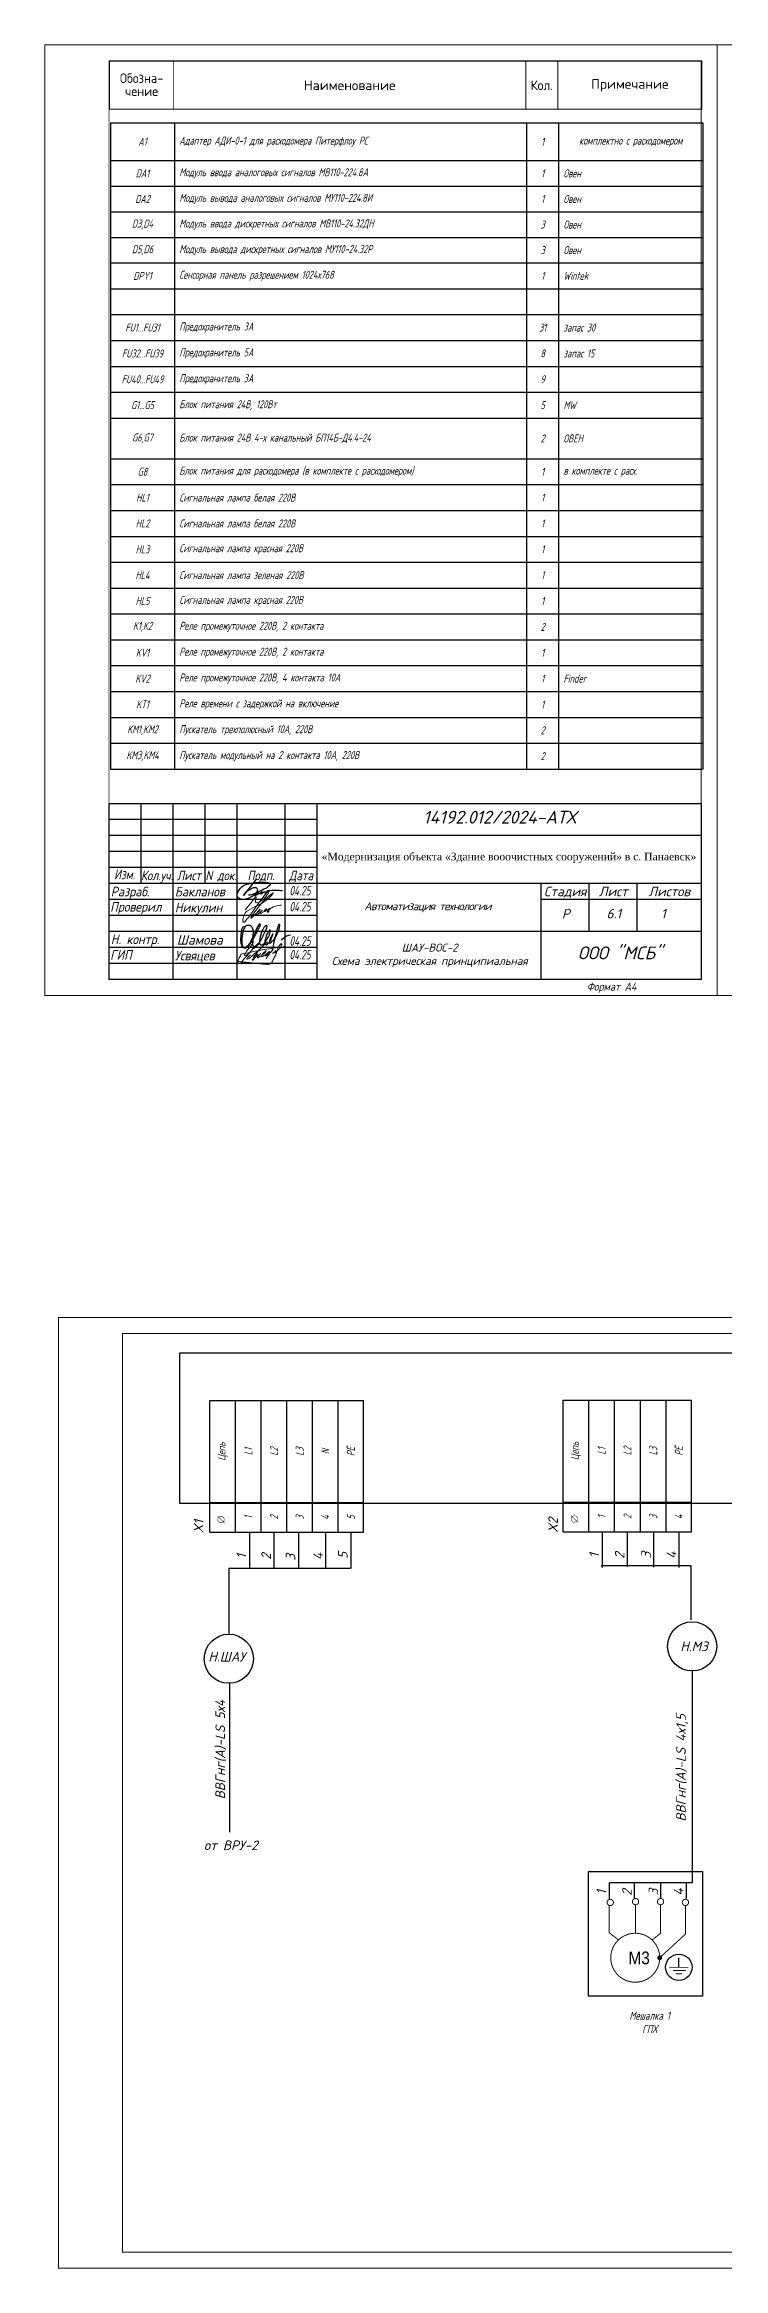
# Model space of a CAD drawing. Header units: millimetres. Extents: x 2725 to 10524, y 7125 to 11639.
# Drawn here: x 3428 to 3640, y 8696 to 9391 of the extents above; entities that cross this region are included whole.
import ezdxf
from ezdxf.enums import TextEntityAlignment as Align

# ---------------------------------------------------------------- set-up
doc = ezdxf.new("R2010")
doc.units = ezdxf.units.MM
doc.header["$LTSCALE"] = 4
doc.set_wipeout_variables(frame=1)
doc.linetypes.add('DASHED', pattern=[0.75, 0.5, -0.25])
doc.linetypes.add('SolidLine', pattern=[0])
doc.layers.add('G', color=5, linetype='Continuous')
doc.layers.add('SYMS', color=7, linetype='Continuous')
doc.layers.add('SHTAMP', color=7, linetype='SolidLine', lineweight=25)
doc.layers.add('Логотип', color=7, linetype='Continuous', lineweight=20)
doc.styles.add('Geniso25.100.15', font='geniso.shx', dxfattribs={"oblique": 15, "height": 2.5})
doc.styles.add('ISOCPEUR', font='isocpeui.ttf')
doc.styles.add('SC', font='wromrusc.shx', dxfattribs={"width": 0.8, "height": 2.5})
doc.styles.add('Simplex00.10.00', font='simplex.shx')
doc.styles.add('Simplex25.085.15', font='', dxfattribs={"width": 0.85, "oblique": 15, "height": 2.5})
doc.styles.add('Simplex30.100.00', font='simplex.shx', dxfattribs={"height": 3})
doc.styles.add('ГОСТ', font='isocpeur.ttf', dxfattribs={"oblique": 15})
doc.styles.get('Simplex25.085.15').set_extended_font_data('GOST type A')

# ---------------------------------------------------------------- blocks, each defined once
blk = doc.blocks.new('*U14')
at = {"color": 0, "linetype": 'Continuous', "lineweight": -2, "const_width": 0.3}
blk.add_lwpolyline([(0, -15), (185, -15), (185, 0), (0, 0)], close=True, dxfattribs=at)
at = {"color": 0, "linetype": 'Continuous', "lineweight": -2, "ltscale": 0.85, "const_width": 0.3}
for points in [[(20, 0), (20, -15)], [(130, 0), (130, -15)], [(140, 0), (140, -15)]]:
    blk.add_lwpolyline(points, dxfattribs=at)
at = {"color": 0, "linetype": 'Continuous', "ltscale": 10, "style": 'Simplex30.100.00', "width": 0.9}
for s, p in [('Обозна-', (10, -5.26)), ('Кол.', (135, -7.5)), ('чение', (10, -9.37))]:
    blk.add_text(s, height=3, dxfattribs=at).set_placement(p, align=Align.MIDDLE)
at = {"color": 0, "linetype": 'Continuous', "ltscale": 10, "style": 'Simplex30.100.00'}
for s, p in [('Наименование', (75, -7.5)), ('Примечание', (162.5, -7.5))]:
    blk.add_text(s, height=3, dxfattribs=at).set_placement(p, align=Align.MIDDLE)
blk = doc.blocks.new('*T210')
at = {"color": 0, "linetype": 'ByBlock', "lineweight": -2, "ltscale": 0.2, "transparency": 16777216}
for p, q in [((0, 0), (185, 0)), ((0, 0), (0, -201.92)), ((20, 0), (20, -201.92)), ((130, 0), (130, -201.92)), ((140, 0), (140, -201.92)), ((185, 0), (185, -201.92)), ((0, -11.77), (185, -11.77)), ((0, -19.77), (185, -19.77)), ((0, -27.77), (185, -27.77)), ((0, -35.77), (185, -35.77)), ((0, -43.77), (185, -43.77)), ((0, -51.85), (185, -51.85)), ((0, -59.93), (185, -59.93)), ((0, -68.01), (185, -68.01)), ((0, -76.09), (185, -76.09)), ((0, -84.17), (185, -84.17)), ((0, -92.25), (185, -92.25)), ((0, -104.97), (185, -104.97)), ((0, -113.05), (185, -113.05)), ((0, -121.13), (185, -121.13)), ((0, -129.21), (185, -129.21)), ((0, -137.29), (185, -137.29)), ((0, -145.37), (185, -145.37)), ((0, -153.45), (185, -153.45)), ((0, -161.53), (185, -161.53)), ((0, -169.61), (185, -169.61)), ((0, -177.69), (185, -177.69)), ((0, -185.76), (185, -185.76)), ((0, -193.84), (185, -193.84)), ((0, -201.92), (185, -201.92))]:
    blk.add_line(p, q, dxfattribs=at)
at = {"color": 0, "linetype": 'Continuous', "lineweight": -2, "ltscale": 0.2, "transparency": 16777216, "char_height": 2.5, "style": 'Simplex25.085.15'}
for s, insert, width, attachment_point in [('A1', (10, -5.89), 17, 5), ('Адаптер АДИ-0-1 для расходомера Питерфлоу РС', (21.5, -5.89), 107, 4), ('1', (135, -5.89), 7, 5), ('комплектно с расходомером', (162.5, -5.89), 42, 5), ('DA1', (10, -15.77), 17, 5), ('Модуль ввода аналоговых сигналов МВ110-224.8А', (21.5, -15.77), 107, 4), ('1', (135, -15.77), 7, 5), ('Овен', (141.5, -15.77), 42, 4), ('DA2', (10, -23.77), 17, 5), ('Модуль вывода аналоговых сигналов МУ110-224.8И', (21.5, -23.77), 107, 4), ('1', (135, -23.77), 7, 5), ('Овен', (141.5, -23.77), 42, 4), ('D3,D4', (10, -31.77), 17, 5), ('Модуль ввода дискретных сигналов МВ110-24.32ДН', (21.5, -31.77), 107, 4), ('3', (135, -31.77), 7, 5), ('Овен', (141.5, -31.77), 42, 4), ('D5,D6', (10, -39.77), 17, 5), ('Модуль вывода дискретных сигналов МУ110-24.32Р', (21.5, -39.77), 107, 4), ('3', (135, -39.77), 7, 5), ('Овен', (141.5, -39.77), 42, 4), ('DPY1', (10, -47.81), 17, 5), ('Сенсорная панель разрешением 1024х768', (21.5, -47.81), 107, 4), ('1', (135, -47.81), 7, 5), ('Wintek', (141.5, -47.81), 42, 4), ('Предохранитель 3А', (21.5, -63.97), 107, 4), ('FU1...FU31', (10, -63.97), 17, 5), ('31', (135, -63.97), 7, 5), ('запас 30', (141.5, -63.97), 42, 4), ('FU32...FU39', (10, -72.05), 17, 5), ('Предохранитель 5А', (21.5, -72.05), 107, 4), ('8', (135, -72.05), 7, 5), ('запас 15', (141.5, -72.05), 42, 4), ('FU40...FU49', (10, -80.13), 17, 5), ('Предохранитель 3А', (21.5, -80.13), 107, 4), ('9', (135, -80.13), 7, 5), ('G1...G5', (10, -88.21), 17, 5), ('Блок питания 24В, 120Вт', (21.5, -88.21), 107, 4), ('5', (135, -88.21), 7, 5), ('MW', (141.5, -88.21), 42, 4), ('G6,G7', (10, -98.61), 17, 5), ('Блок питания 24В 4-х канальный БП14Б-Д4.4-24', (21.5, -98.61), 107, 4), ('2', (135, -98.61), 7, 5), ('ОВЕН', (141.5, -98.61), 42, 4), ('G8', (10, -109.01), 17, 5), ('Блок питания для расходомера (в комплекте с расходомером)', (21.5, -109.01), 107, 4), ('1', (135, -109.01), 7, 5), ('в комплекте с расх.', (141.5, -109.01), 42, 4), ('HL1', (10, -117.09), 17, 5), ('Сигнальная лампа белая 220В', (21.5, -117.09), 107, 4), ('1', (135, -117.09), 7, 5), ('HL2', (10, -125.17), 17, 5), ('Сигнальная лампа белая 220В', (21.5, -125.17), 107, 4), ('1', (135, -125.17), 7, 5), ('HL3', (10, -133.25), 17, 5), ('Сигнальная лампа красная 220В', (21.5, -133.25), 107, 4), ('1', (135, -133.25), 7, 5), ('HL4', (10, -141.33), 17, 5), ('Сигнальная лампа зеленая 220В', (21.5, -141.33), 107, 4), ('1', (135, -141.33), 7, 5), ('HL5', (10, -149.41), 17, 5), ('Сигнальная лампа красная 220В', (21.5, -149.41), 107, 4), ('1', (135, -149.41), 7, 5), ('K1,K2', (10, -157.49), 17, 5), ('Реле промежуточное 220В, 2 контакта', (21.5, -157.49), 107, 4), ('2', (135, -157.49), 7, 5), ('KV1', (10, -165.57), 17, 5), ('Реле промежуточное 220В, 2 контакта', (21.5, -165.57), 107, 4), ('1', (135, -165.57), 7, 5), ('KV2', (10, -173.65), 17, 5), ('Реле промежуточное 220В, 4 контакта 10А', (21.5, -173.65), 107, 4), ('1', (135, -173.65), 7, 5), ('Finder', (141.5, -173.65), 42, 4), ('KT1', (10, -181.72), 17, 5), ('Реле времени с задержкой на включение', (21.5, -181.72), 107, 4), ('1', (135, -181.72), 7, 5), ('KM1,KM2', (10, -189.8), 17, 5), ('Пускатель трехполюсный 10А, 220В', (21.5, -189.8), 107, 4), ('2', (135, -189.8), 7, 5)]:
    blk.add_mtext(s, dxfattribs=dict(at, insert=insert, width=width, attachment_point=attachment_point))
at = {"color": 0, "linetype": 'Continuous', "lineweight": -2, "transparency": 16777216, "char_height": 2.5, "style": 'Simplex25.085.15'}
for s, insert, width, attachment_point in [('KM3,KM4', (10, -197.88), 17, 5), ('Пускатель модульный на 2 контакта 10А, 220В', (21.5, -197.88), 107, 4), ('2', (135, -197.88), 7, 5)]:
    blk.add_mtext(s, dxfattribs=dict(at, insert=insert, width=width, attachment_point=attachment_point))
blk = doc.blocks.new('Формат А4')
at = {"color": 0, "linetype": 'Continuous', "const_width": 0.3}
for points in [[(0, 0), (210, 0), (210, -297), (0, -297)], [(20, -292), (20, -5), (205, -5), (205, -292)]]:
    blk.add_lwpolyline(points, close=True, dxfattribs=at)
at = {"color": 0, "linetype": 'Continuous', "style": 'Geniso25.100.15', "oblique": 15}
blk.add_text('Формат А4', height=2.5, dxfattribs=at).set_placement((177, -294.25), align=Align.MIDDLE_CENTER)
blk = doc.blocks.new('Формат А3')
at = {"color": 0, "linetype": 'Continuous', "const_width": 0.3}
for points in [[(-420, 297), (0, 297), (0, 0), (-420, 0)], [(-400, 5), (-400, 292), (-5, 292), (-5, 5)]]:
    blk.add_lwpolyline(points, close=True, dxfattribs=at)
at = {"color": 0, "linetype": 'Continuous', "style": 'Simplex00.10.00', "oblique": 15}
blk.add_text('Формат А3', height=2.5, dxfattribs=at).set_placement((-33.67, 2.75), align=Align.MIDDLE_CENTER)
blk = doc.blocks.new('*T272')
at = {"color": 0, "linetype": 'ByBlock', "lineweight": -2, "transparency": 16777216}
for p, q in [((0, 0), (0, 41.14)), ((0, 41.14), (48.08, 41.14)), ((8, 0), (8, 41.14)), ((16.08, 0), (16.08, 41.14)), ((24.08, 0), (24.08, 41.14)), ((32.08, 0), (32.08, 41.14)), ((40.08, 0), (40.08, 41.14)), ((48.08, 0), (48.08, 41.14)), ((0, 9.29), (48.08, 9.29))]:
    blk.add_line(p, q, dxfattribs=at)
at = {"color": 0, "lineweight": -2, "transparency": 16777216}
blk.add_line((0, 0), (48.08, 0), dxfattribs=at)
at = {"color": 0, "linetype": 'Continuous', "lineweight": -2, "transparency": 16777216, "char_height": 2.5, "attachment_point": 5, "rotation": 90, "style": 'Simplex25.085.15'}
for s, insert, width in [('Цепь', (4, 25.21), 28.8496), ('L1', (12.04, 25.21), 28.8496), ('L2', (20.08, 25.21), 28.8496), ('L3', (28.08, 25.21), 28.8496), ('N', (36.08, 25.21), 28.8496), ('PE', (44.08, 25.21), 28.8496), ('1', (12.04, 4.64), 6.286), ('2', (20.08, 4.64), 6.286), ('3', (28.08, 4.64), 6.286), ('4', (36.08, 4.64), 6.286), ('5', (44.08, 4.64), 6.286)]:
    blk.add_mtext(s, dxfattribs=dict(at, insert=insert, width=width))
blk = doc.blocks.new('Клеммное соединение')
at = {"linetype": 'Continuous'}
blk.add_wipeout([(0, -1), (-0.44, -0.9), (-0.6, -0.8), (-0.71, -0.7), (-0.8, -0.6), (-0.87, -0.5), (-0.92, -0.4), (-0.95, -0.3), (-0.98, -0.2), (-0.99, -0.1), (-0.99, 0), (-0.99, 0.1), (-0.98, 0.2), (-0.95, 0.3), (-0.92, 0.4), (-0.87, 0.5), (-0.8, 0.6), (-0.71, 0.7), (-0.6, 0.8), (-0.44, 0.9), (0, 1), (0.44, 0.9), (0.6, 0.8), (0.71, 0.7), (0.8, 0.6), (0.87, 0.5), (0.92, 0.4), (0.95, 0.3), (0.98, 0.2), (0.99, 0.1), (1, 0), (0.99, -0.1), (0.98, -0.2), (0.95, -0.3), (0.92, -0.4), (0.87, -0.5), (0.8, -0.6), (0.71, -0.7), (0.6, -0.8), (0.44, -0.9)], dxfattribs=at)
at = {"color": 0, "linetype": 'Continuous', "lineweight": -2, "const_width": 0.15}
blk.add_lwpolyline([(-1.06, -1.06), (1.06, 1.06)], dxfattribs=at)
blk.add_lwpolyline([(-1, 0, 1), (1, 0, 1)], format="xyb", close=True, dxfattribs=at)
blk = doc.blocks.new('*T310')
at = {"color": 0, "linetype": 'ByBlock', "lineweight": -2, "transparency": 16777216}
for p, q in [((0, 0), (0, 41.14)), ((0, 41.14), (40.16, 41.14)), ((8, 0), (8, 41.14)), ((16.08, 0), (16.08, 41.14)), ((24.16, 0), (24.16, 41.14)), ((32.16, 0), (32.16, 41.14)), ((40.16, 0), (40.16, 41.14)), ((0, 9.29), (40.16, 9.29))]:
    blk.add_line(p, q, dxfattribs=at)
at = {"color": 0, "lineweight": -2, "transparency": 16777216}
blk.add_line((0, 0), (40.16, 0), dxfattribs=at)
at = {"color": 0, "linetype": 'Continuous', "lineweight": -2, "transparency": 16777216, "char_height": 2.5, "attachment_point": 5, "rotation": 90, "style": 'Simplex25.085.15'}
for s, insert, width in [('Цепь', (4, 25.21), 28.8496), ('L1', (12.04, 25.21), 28.8496), ('L2', (20.12, 25.21), 28.8496), ('L3', (28.16, 25.21), 28.8496), ('PE', (36.16, 25.21), 28.8496), ('1', (12.04, 4.64), 6.286), ('2', (20.12, 4.64), 6.286), ('3', (28.16, 4.64), 6.286), ('4', (36.16, 4.64), 6.286)]:
    blk.add_mtext(s, dxfattribs=dict(at, insert=insert, width=width))
blk = doc.blocks.new('A$C67075CCA')
at = {"layer": 'Логотип', "color": 145, "lineweight": 15}
for points in [[(4.88, 7.15), (4.1, 5.86), (2.99, 4.52), (2.4, 3.68), (2.24, 3.43), (2.06, 3.04), (2.09, 2.83), (2.4, 2.91), (3.21, 3.31), (4.29, 4.43), (5.38, 5.75), (5.81, 6.13), (6.33, 6.54), (6.55, 6.54), (5.84, 5.79), (5.18, 5.15), (4.56, 4.72)], [(3.85, 2.96), (3.53, 2.68), (3.08, 2.24), (2.83, 1.9), (2.75, 1.71), (2.79, 1.65), (2.95, 1.64), (3.35, 1.85), (4.3, 2.56), (5.36, 3.53), (7.27, 5.24), (8.03, 6.02), (8.99, 6.81), (9.2, 6.98), (9.24, 7.01), (9.25, 6.99), (9.21, 6.9), (8.53, 6.44), (7.95, 5.92), (7.42, 5.36), (7.06, 5), (6.35, 4.19), (5.74, 3.39), (5.13, 2.67), (4.85, 2.31), (4.82, 2.18), (5.11, 2.48), (5.52, 3.04), (5.85, 3.26), (6, 3.24), (6, 3.11), (5.91, 2.85), (5.34, 2.13), (5.01, 1.71), (4.71, 1.42), (4.56, 1.3), (4.41, 1.33), (4.46, 1.45), (4.98, 2.24), (5.36, 2.86), (5.72, 3.19), (5.88, 3.25), (6.02, 3.24), (6.01, 3.12), (5.9, 2.8), (5.69, 2.53), (6.01, 2.74), (6.37, 2.96), (6.66, 3.1), (6.9, 3.35), (7.01, 3.43), (6.51, 2.86), (6.32, 2.66), (6.17, 2.44), (6.09, 2.28), (6.13, 2.11), (6.38, 2.15), (6.94, 2.57), (7.7, 3.08), (8.14, 3.43), (8.54, 3.78), (8.69, 3.97), (8.74, 4.1), (8.74, 4.22), (8.66, 4.24), (8.5, 4.12), (8.16, 3.8), (7.63, 3.18), (7.39, 2.73), (7.35, 2.5), (7.41, 2.44), (7.86, 2.6), (8.91, 3.21), (9.49, 3.64), (9.77, 3.84), (9.86, 4.07), (9.83, 4.12), (9.5, 3.85), (9.17, 3.56), (8.65, 3.08), (8.43, 2.78), (8.45, 2.66), (8.58, 2.67), (8.85, 2.79), (9.04, 2.91), (9.31, 3.07), (10.08, 3.6), (10.49, 4.02), (10.78, 4.43), (10.95, 4.69), (10.77, 4.55), (10.55, 4.25), (9.5, 2.9), (8.83, 1.86)], [(14.68, 5.88), (14.59, 5.72), (14.32, 5.54), (13.9, 5.39), (12.32, 5.25), (10.52, 5.01), (7.58, 4.53), (4.57, 3.92), (2.69, 3.51), (0.99, 3.21), (0.97, 3.2), (0.91, 3.09), (0.75, 2.64), (0.39, 2.01), (0.17, 1.5), (0, 1.08), (0.06, 0.83), (0.58, 0.87), (0.94, 0.82), (2.5, 0.66), (6.63, 0.27), (7.37, 0.17), (8.98, 0.01), (9.73, 0.04), (10.43, 0.44), (11, 1.49), (11.66, 2.81), (12.3, 4.37), (12.76, 5.66), (13.17, 6.18), (13.37, 6.43), (13.51, 6.47), (13.61, 6.44), (13.65, 6.35), (13.6, 6.17), (13.32, 5.44), (12.94, 4.91), (12.31, 4.31), (12.02, 4.04), (11.74, 3.86), (11.47, 3.65), (11.51, 3.77), (11.6, 3.93), (11.7, 4.03), (11.81, 4.16), (11.84, 4.27), (11.84, 4.31), (11.73, 4.27), (11.59, 4.09), (11.5, 3.97), (11.22, 3.77), (11.07, 3.64), (10.85, 3.5), (10.75, 3.43)], [(0.98, 0.05), (0.95, 0.22), (1.03, 0.5), (1.34, 1.02), (2.08, 1.97), (2.48, 2.42), (3.02, 3.02), (3.29, 3.36), (3.48, 3.5)]]:
    blk.add_spline(points, degree=3, dxfattribs=at)
blk = doc.blocks.new('Подпись Шамова')
for points in [[(107, 385), (99, 387), (86, 381), (75, 364), (65, 338), (55, 284), (48, 215), (46, 134), (49, 94), (69, 32), (78, 25), (108, 14), (122, 16), (163, 38), (191, 65), (217, 102), (244, 149), (265, 206), (271, 234), (274, 270), (273, 296), (270, 326), (260, 362), (248, 381), (236, 397), (222, 405), (205, 412), (179, 412), (156, 407), (137, 399), (123, 385), (114, 371), (98, 331), (91, 301), (81, 261), (76, 231), (70, 193), (67, 137), (69, 83), (70, 67), (89, 27), (94, 19), (110, 10), (127, 5), (150, 12), (175, 30), (198, 55), (219, 84), (236, 110), (268, 163), (302, 226), (344, 304), (377, 367), (394, 404), (398, 416), (399, 425), (396, 432), (389, 435), (378, 433), (369, 421), (358, 404), (338, 370), (320, 333), (309, 305), (297, 272), (287, 240), (278, 206), (271, 180), (261, 145), (259, 113), (259, 82), (262, 59), (275, 38), (288, 31), (305, 31), (332, 50), (373, 98), (405, 145), (463, 257), (505, 345), (517, 386), (518, 400), (512, 408), (502, 408), (488, 402), (470, 383), (441, 337), (420, 290), (400, 227), (385, 162), (382, 113), (385, 91), (391, 76), (403, 65), (417, 60), (437, 65), (458, 84), (474, 100), (541, 197), (560, 241), (575, 291), (580, 316), (578, 325), (572, 328), (565, 327), (557, 322), (552, 313), (528, 278), (507, 242), (494, 202), (480, 149), (477, 118), (483, 84), (489, 70), (500, 65), (519, 68), (532, 83), (559, 113), (582, 150), (598, 184), (610, 219), (619, 246), (621, 253), (621, 257), (618, 258), (616, 256), (613, 251), (579, 193), (564, 154), (559, 123), (556, 100), (561, 94), (568, 93), (573, 95), (580, 98), (596, 116), (608, 140), (610, 143), (610, 138), (611, 130), (620, 131), (631, 140), (633, 149), (689, 232), (730, 320), (742, 387), (749, 421), (743, 428), (736, 429), (726, 426), (716, 410), (699, 343), (680, 266), (659, 194), (643, 127), (622, 22), (609, -30)], [(777, 150), (800, 186), (853, 220), (894, 238), (935, 243)]]:
    blk.add_open_spline(points, degree=3)
blk = doc.blocks.new('A$C29F847F9')
at = {"color": 152, "ltscale": 1.2, "true_color": 0x2776bb}
for points in [[(72.37, 39.99), (68.43, 34.92), (69.46, 36.25), (70.34, 36.77), (71.05, 37.19, -0.161841), (72.21, 37.44, -0.186099), (72.48, 37.3, -0.075514), (72.68, 36.98, -0.216259), (72.68, 36.26, -0.120334), (71.72, 35.04, -0.109582), (69.08, 33.77, -0.149262), (67.29, 33.89, -0.221189), (66.44, 34.77, -0.16991), (66.44, 35.31, -0.086161), (67.49, 37.2, -0.173054), (69.54, 38.45, -0.059791), (73.56, 39.07, -0.04244), (76.04, 38.93, -0.162135), (76.72, 38.52, -0.37027), (76.72, 38.26, -0.102303), (75.24, 37.11, -0.004186), (71.29, 35.23, -0.088346), (70.48, 35.01, -0.042303), (70.22, 35.01, -0.246683), (70.04, 35.13, -0.460105)], [(72.59, 36.07, 0.022452), (72.32, 35.71, 0.097345), (71.81, 35.01, 0.63499), (71.97, 34.88, -1.190143)], [(71.97, 34.88), (72.21, 34.98, 0.188512), (73.19, 35.92, 0.453926), (73.14, 36.03, 0.310824), (73.04, 36, -0.174295), (72.95, 35.95, 0.334422), (72.41, 35.32, 0.590758), (72.56, 35.23, 0.045009), (73.65, 35.7, 0.07665), (74.17, 35.97, 0.482644), (74.21, 36.09, 0.366251), (74.05, 36.04, 0.060409), (73.69, 35.56, 0.357599), (73.7, 35.41, 0.358337), (73.82, 35.4, -0.011147), (74.32, 35.73, -0.051922), (75.05, 36.13, -0.478557), (75.22, 35.99, -0.265314), (75.14, 35.79, 0.591196), (75.16, 35.65, 0.280952), (75.4, 35.76, -0.013193), (75.69, 36.03, -0.432577), (75.85, 35.95, -1.613204)], [(72.85, 36.14), (72.59, 36.07, 2.56207)], [(75.85, 35.95), (75.82, 36.07, -0.010959), (75.79, 36.2, -0.234724), (75.82, 36.33, -0.184073), (76.01, 36.42, -0.003337), (76.21, 36.44, -0.058082), (80.63, 36.46, 0.074997)]]:
    blk.add_lwpolyline(points, format="xyb", dxfattribs=at)
blk = doc.blocks.new('A$C79DB0C6F')
at = {"color": 152, "lineweight": 20, "true_color": 0x2956c7}
for points in [[(613, 746, -0.73312), (607, 741), (578, 719), (540, 673), (510, 639), (452, 562), (361, 439), (272, 310), (180, 180), (132, 119), (97, 71), (35, 2, -0.100988), (31, 1, -0.161834), (23, 1, -0.001469), (16, 3, -0.175359), (8, 9, -0.045194), (3, 19, -0.086422), (1, 31), (0, 75), (4, 97), (17, 132), (39, 191), (66, 238, -0.087354), (124, 286), (297, 376), (390, 422), (472, 467), (542, 515), (629, 585), (700, 662), (721, 689, 0.098126), (728, 705, 0.455827), (726, 708, 0.15115), (723, 707, 0.051196), (709, 698), (634, 638), (578, 590), (485, 496), (397, 395), (262, 219), (199, 130), (191, 107, 0.114927), (191, 102, 0.234495), (193, 99, 0.374813), (198, 100), (243, 133), (305, 192), (351, 233), (381, 260), (407, 288), (415, 299, 0.118842), (418, 307, 0.254739), (417, 310, 0.245642), (414, 310, 0.022403), (406, 305), (401, 300), (384, 285), (371, 271), (333, 222), (322, 200), (319, 187, 0.212582), (320, 178, 0.263419), (328, 175, 0.109136), (338, 178, -0.005821), (353, 187), (382, 210), (423, 243), (451, 265), (472, 282), (472, 282), (473, 283, 0.390176), (473, 285, 0.271409), (470, 286, 0.034608), (467, 285, 0.081315), (453, 276, 0.016447), (419, 244, 0.122885), (409, 227, 0.174246), (409, 222, 0.181996), (414, 216, 0.324797), (441, 221), (510, 263), (549, 296), (566, 313, 0.257376), (567, 320, 0.432429), (561, 323, 0.070085), (552, 319, 0.079528), (546, 313, 0.004304), (533, 298, -0.01347), (516, 277, 0.221294), (513, 266, 0.154784), (515, 262, 0.251335), (518, 261, 0.054773), (526, 263, 0.035588), (554, 277, -0.002299), (606, 309, 0.060578), (637, 333), (628, 324), (624, 300), (622, 262, -0.152366), (616, 250, -0.170899), (608, 245, -0.141236), (599, 245, -0.175613), (587, 254, -0.291557), (598, 278, 0.049563), (614, 289, -0.05737), (648, 319, -0.045914), (729, 368, -0.02907), (899, 411, -0.09752), (930, 409, -2.988942)], [(56, 303), (180, 453), (301, 609, -0.646336), (318, 605, -0.134175), (315, 574), (301, 515, 0.147399), (303, 488, 0.115209), (314, 470, 0.261253), (330, 466, 0.00194), (381, 479), (453, 526), (512, 572), (534, 596), (604, 693), (620, 736, 0.517761), (613, 746, -0.712166)]]:
    blk.add_lwpolyline(points, format="xyb", dxfattribs=at)

msp = doc.modelspace()

# ---------------------------------------------------------------- linework, layer by layer
at = {"color": 7, "ltscale": 0.2}
msp.add_lwpolyline([(3470.45, 8935.16), (3843.29, 8935.16), (3843.29, 8981.99), (3470.45, 8981.99)], close=True, dxfattribs=at)
at = {"ltscale": 1.2}
msp.add_lwpolyline([(3598.19, 8820.09), (3633.83, 8820.09), (3633.83, 8781.04), (3598.19, 8781.04)], close=True, dxfattribs=at)
at = {"color": 0, "linetype": 'DASHED', "const_width": 0.298}
for points in [[(3605.04, 8809.4, 1), (3605.04, 8811.35, 1)], [(3612.92, 8809.65, 1), (3612.92, 8811.61, 1)], [(3620.75, 8809.65, 1), (3620.75, 8811.61, 1)], [(3628.52, 8809.41, 1), (3628.52, 8811.37, 1)]]:
    msp.add_lwpolyline(points, format="xyb", close=True, dxfattribs=at)
msp.add_lwpolyline([(3604.71, 8809.31), (3604.71, 8809.55)], dxfattribs=at)
at = {"linetype": 'Continuous', "const_width": 0.298}
for points in [[(3604.71, 8809.45), (3604.71, 8800.8)], [(3612.96, 8809.74), (3612.96, 8800.94)], [(3623.47, 8790.1), (3629.44, 8790.1)], [(3624.61, 8789.11), (3628.59, 8789.11)], [(3625.46, 8788.06), (3627.45, 8788.06)]]:
    msp.add_lwpolyline(points, dxfattribs=at)
at = {"color": 0, "linetype": 'Continuous', "const_width": 0.298}
for points in [[(3620.75, 8809.65), (3620.75, 8800.6), (3620.75, 8800.6)], [(3628.52, 8809.41), (3628.52, 8800.41), (3628.52, 8800.41)]]:
    msp.add_lwpolyline(points, dxfattribs=at)
at = {"linetype": 'ByBlock', "const_width": 0.3}
for points in [[(3604.68, 8800.91), (3607.6, 8798.66)], [(3620.88, 8800.85), (3618.11, 8798.64)], [(3628.54, 8800.5), (3620.49, 8793.09)]]:
    msp.add_lwpolyline(points, dxfattribs=at)
msp.add_lwpolyline([(3605.19, 8793.09, 1), (3620.49, 8793.09, 1)], format="xyb", close=True, dxfattribs=at)
at = {"linetype": 'Continuous', "const_width": 0.746}
msp.add_lwpolyline([(3620.12, 8793.09, 1), (3620.86, 8793.09, 1)], format="xyb", close=True, dxfattribs=at)
at = {"ltscale": 1.2}
msp.add_lwpolyline([(3626.46, 8790.1), (3626.46, 8793.07)], dxfattribs=at)
msp.add_circle((3626.46, 8790.1), 4.12, dxfattribs=at)
at = {"layer": 'G', "color": 3, "ltscale": 0.2}
msp.add_line((3486.05, 8878.85), (3486.05, 8832.29), dxfattribs=at)
at = {"layer": 'SHTAMP', "color": 0}
for points in [[(3448.46, 9153.79), (3633.46, 9153.79), (3633.46, 9098.79), (3448.46, 9098.79), (3448.46, 9153.79)], [(3458.46, 9128.79), (3458.46, 9153.79)], [(3468.46, 9098.79), (3468.46, 9153.79)], [(3478.46, 9128.79), (3478.46, 9153.79)], [(3488.46, 9098.79), (3488.46, 9153.79)], [(3503.46, 9098.79), (3503.46, 9153.79)], [(3513.46, 9098.79), (3513.46, 9153.79)], [(3513.46, 9148.79), (3448.46, 9148.79)], [(3513.46, 9143.79), (3448.46, 9143.79)], [(3513.46, 9138.79), (3448.46, 9138.79)], [(3633.46, 9143.79), (3513.46, 9143.79)], [(3513.46, 9133.79), (3448.46, 9133.79)], [(3633.46, 9128.79), (3448.46, 9128.79)], [(3583.46, 9098.79), (3583.46, 9128.79)], [(3598.46, 9113.79), (3598.46, 9128.79)], [(3613.46, 9113.79), (3613.46, 9128.79)], [(3513.46, 9123.79), (3448.46, 9123.79)], [(3513.46, 9118.79), (3448.46, 9118.79)], [(3633.46, 9123.79), (3583.46, 9123.79)], [(3513.46, 9113.79), (3448.46, 9113.79)], [(3633.46, 9113.79), (3513.46, 9113.79)], [(3513.46, 9108.79), (3448.46, 9108.79)], [(3513.46, 9103.79), (3448.46, 9103.79)]]:
    msp.add_lwpolyline(points, dxfattribs=at)
at = {"layer": 'SYMS', "linetype": 'Continuous', "ltscale": 0.2}
for p, q in [((3492.32, 8925.9), (3492.32, 8914.74)), ((3499.91, 8925.9), (3499.91, 8914.91)), ((3507.66, 8926.07), (3507.66, 8914.91)), ((3516.09, 8925.84), (3516.09, 8914.85)), ((3523.98, 8925.92), (3523.98, 8914.76)), ((3602.47, 8926.21), (3602.47, 8915.05)), ((3610.33, 8926.21), (3610.33, 8915.22)), ((3618.51, 8926.21), (3618.51, 8915.14)), ((3626.49, 8926.12), (3626.49, 8915.05)), ((3604.7, 8816.52), (3604.7, 8811.5)), ((3612.55, 8816.52), (3612.55, 8811.67)), ((3620.74, 8816.52), (3620.74, 8811.59)), ((3628.77, 8816.52), (3628.77, 8811.59))]:
    msp.add_line(p, q, dxfattribs=at)
at = {"layer": 'SYMS', "linetype": 'Continuous', "lineweight": 30, "ltscale": 0.2}
for points in [[(3523.78, 8914.75), (3485.91, 8914.75), (3485.91, 8894.21)], [(3602.22, 8915.66), (3630.22, 8915.66), (3630.22, 8898.64)], [(3604.76, 8816.61), (3630.76, 8816.61), (3630.76, 8882.68)]]:
    msp.add_lwpolyline(points, dxfattribs=at)
at = {"layer": 'SYMS', "linetype": 'Continuous', "ltscale": 0.2}
for centre in [(3630.64, 8890.39), (3485.91, 8886.53)]:
    msp.add_circle(centre, 7.68, dxfattribs=at)

# ---------------------------------------------------------------- block references
for name, p in [('Формат А4', (3428.46, 9390.79)), ('Формат А4', (3638.46, 9390.79)), ('*U14', (3448.66, 9385.69)), ('*T210', (3448.92, 9366.45)), ('Формат А3', (3852.7, 8696.13)), ('*T272', (3479.93, 8926.04)), ('*T310', (3590.3, 8926.21))]:
    msp.add_blockref(name, p)
at = {"ltscale": 1.2}
for name, p in [('A$C29F847F9', (3422.07, 9090.1)), ('A$C67075CCA', (3488.76, 9103.48))]:
    msp.add_blockref(name, p, dxfattribs=at)
for name, p, xscale, yscale, zscale in [('A$C79DB0C6F', (3490.28, 9116.65), 0.013, 0.013, 1.3), ('Подпись Шамова', (3488.76, 9108.48), 0.01754436356043352, 0.01754436356043352, 0.01754436356043352)]:
    msp.add_blockref(name, p, dxfattribs=dict(xscale=xscale, yscale=yscale, zscale=zscale))

# ---------------------------------------------------------------- texts
at = {"linetype": 'Continuous', "style": 'SC', "width": 0.9}
msp.add_text('M3', height=3.98, dxfattribs=at).set_placement((3610.74, 8791.06))
at = {"layer": 'SHTAMP', "color": 0, "style": 'ISOCPEUR'}
for s, height, p in [('14192.012/2024-АТХ', 4, (3570.48, 9147.49)), ('Р', 3, (3591.16, 9117.85)), ('6.1', 3, (3606.16, 9117.85)), ('1', 3, (3621.63, 9117.85)), ('ООО "МСБ"', 4, (3608.12, 9105.09))]:
    msp.add_text(s, height=height, dxfattribs=at).set_placement(p, align=Align.CENTER)
at = {"layer": 'SHTAMP', "color": 0, "style": 'ISOCPEUR', "width": 0.829916}
msp.add_text('Изм.', height=3, dxfattribs=at).set_placement((3450.04, 9130.1), (3456.61, 9130.1), align=Align.FIT)
at = {"layer": 'SHTAMP', "color": 0, "style": 'ISOCPEUR'}
for s, width, p in [('Кол.уч.', 0.829916, (3463.46, 9131.29)), ('Лист', 0.829916, (3473.46, 9131.29)), ('N док.', 0.829916, (3483.46, 9131.29)), ('Подп.', 0.829916, (3495.96, 9131.29)), ('Дата', 0.829916, (3508.46, 9131.29)), ('04.25', 0.7, (3508.16, 9126.53)), ('04.25', 0.7, (3508.16, 9121.53)), ('04.25', 0.7, (3508.16, 9110.79)), ('04.25', 0.7, (3508.16, 9106.53))]:
    msp.add_text(s, height=3, dxfattribs=dict(at, width=width)).set_placement(p, align=Align.MIDDLE_CENTER)
at = {"layer": 'SHTAMP', "color": 0, "style": 'ISOCPEUR', "width": 0.9}
for s, p in [('Разраб.', (3449.03, 9126.23)), ('Бакланов', (3469.03, 9126.23)), ('Никулин', (3469.03, 9121.23)), ('Н. контр.', (3449.03, 9111.33)), ('Усвяцев', (3469.03, 9106.23))]:
    msp.add_text(s, height=3, dxfattribs=at).set_placement(p, align=Align.MIDDLE_LEFT)
at = {"layer": 'SHTAMP', "color": 0, "style": 'ISOCPEUR'}
for s, p in [('Стадия', (3590.96, 9126.29)), ('Лист', (3605.96, 9126.29)), ('Листов', (3623.46, 9126.29))]:
    msp.add_text(s, height=3, dxfattribs=at).set_placement(p, align=Align.MIDDLE_CENTER)
at = {"layer": 'SHTAMP', "color": 0, "style": 'ISOCPEUR', "width": 0.9}
for s, p in [('Проверил', (3448.82, 9119.98)), ('ГИП', (3448.82, 9104.98))]:
    msp.add_text(s, height=3, dxfattribs=at).set_placement(p)
at = {"layer": 'SHTAMP', "color": 0, "attachment_point": 5, "style": 'ISOCPEUR'}
for s, insert, char_height, width in [('\\pi2.48784;{\\fTimes New Roman|b0|i0|c204|p18;\\C256;«Модернизация объекта «Здание вооочистных сооружений» в с. Панаевск» }', (3572.16, 9136.81), 2.4, 122.4841), ('\\A1;{\\T0.9;Автоматизация технологии}', (3547.97, 9121.34), 2.5, 70.2979), ('\\A1;ШАУ-ВОС-2 \\PСхема электрическая принципиальная', (3548.63, 9106.32), 2.5, 70.3441)]:
    msp.add_mtext(s, dxfattribs=dict(at, insert=insert, char_height=char_height, width=width))
at = {"layer": 'SHTAMP', "color": 0, "insert": (3469.63, 9112.63), "char_height": 3, "width": 11.61, "attachment_point": 1, "line_spacing_factor": 1.022766, "style": 'ISOCPEUR'}
msp.add_mtext('\\pt13.716,27.432,41.148,54.864,68.58,82.296,96.012,109.728,123.444,137.16,150.876,164.592,178.308,192.024,205.74,219.456,233.172,246.888,260.604,274.32,288.036,301.752,315.468,329.184,342.9,356.616,370.332,384.048,397.764,411.48,425.196,438.912;Шамова', dxfattribs=at)
at = {"layer": 'SYMS', "linetype": 'Continuous', "ltscale": 0.2, "style": 'ГОСТ', "oblique": 15}
for s, p in [('X1', (3477.97, 8925.7)), ('X2', (3588.67, 8925.84)), ('1', (3491.32, 8917.73)), ('2', (3499.05, 8917.44)), ('3', (3506.66, 8917.17)), ('4', (3515.23, 8917.38)), ('5', (3522.98, 8917.74)), ('1', (3601.47, 8918.04)), ('2', (3609.47, 8917.75)), ('3', (3617.72, 8917.85)), ('4', (3625.7, 8917.76)), ('ВВГнг(А)-LS 5х4', (3484.71, 8842.61)), ('ВВГнг(А)-LS 4х1,5', (3628.63, 8835.66)), ('1', (3603.76, 8812.76)), ('2', (3611.75, 8812.48)), ('3', (3620.01, 8812.58)), ('4', (3627.83, 8812.54))]:
    msp.add_text(s, height=3, rotation=90, dxfattribs=at).set_placement(p)
for s, p in [('Н.ШАУ', (3479.49, 8885.65)), ('Н.М3', (3626.92, 8888.91)), ('от ВРУ-2', (3478.12, 8826.73))]:
    msp.add_text(s, height=3, dxfattribs=at).set_placement(p)
at = {"layer": 'SYMS', "linetype": 'Continuous', "insert": (3617.35, 8776.24), "char_height": 2.5, "width": 19.4768, "attachment_point": 2}
msp.add_mtext('{\\Fsimplex|c204;\\Q15;\\W0.75;\\C0;Мешалка 1\\PГПХ}', dxfattribs=at)

# ---------------------------------------------------------------- next in the draw order: block references
at = {"rotation": 90}
for p in [(3483.45, 8930.02), (3593.82, 8930.19)]:
    msp.add_blockref('Клеммное соединение', p, dxfattribs=at)

doc.saveas('drawing.dxf')
